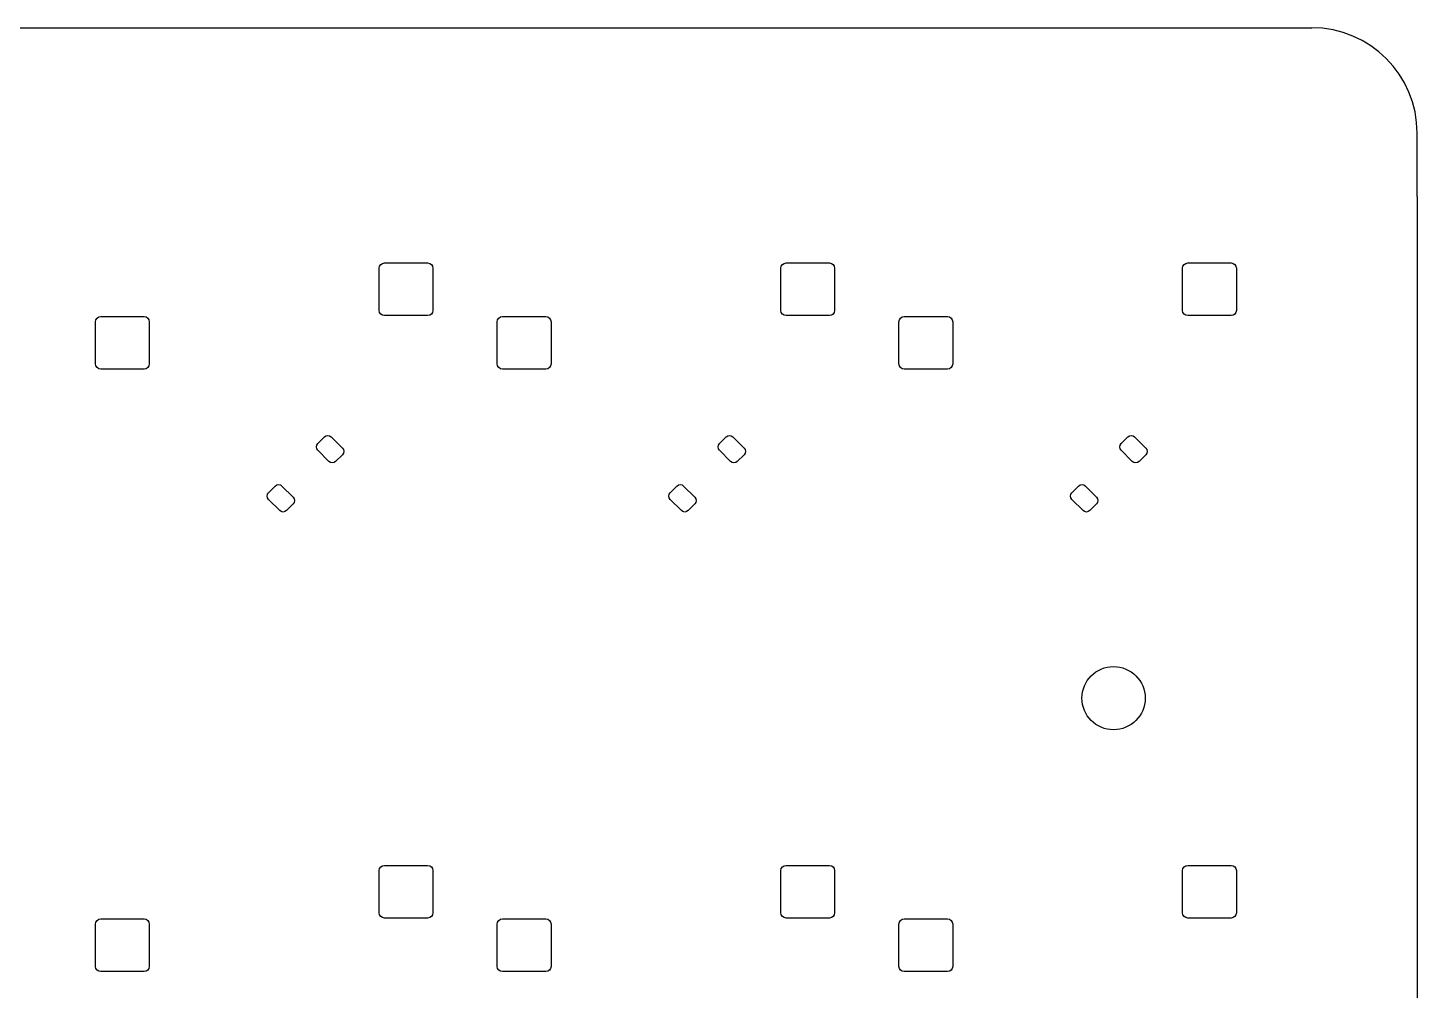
# Model space of a CAD drawing. Extents: x 101 to 518, y -308 to -134.
# Drawn here: x 452.3 to 518.2, y -179.3 to -133.7 of the extents above; entities that cross this region are included whole.
import ezdxf

# ---------------------------------------------------------------- set-up
doc = ezdxf.new("R2010")
doc.units = 0
doc.layers.add('BLACK', color=7, linetype='CONTINUOUS')

msp = doc.modelspace()

# ---------------------------------------------------------------- linework, layer by layer
at = {"layer": 'BLACK', "linetype": 'CONTINUOUS'}
for p, q in [((431.773007, -133.696311), (513.20974, -133.696311)), ((518.20974, -141.696311), (518.20974, -138.696311)), ((518.20974, -141.696311), (518.20974, -265.496311)), ((469.001678, -145.005882), (469.055871, -144.924776)), ((469.055871, -144.924776), (469.136977, -144.870583)), ((469.136977, -144.870583), (469.232648, -144.851553)), ((469.232648, -144.851553), (471.282648, -144.851553)), ((471.282648, -144.851553), (471.378319, -144.870583)), ((471.378319, -144.870583), (471.459425, -144.924776)), ((471.459425, -144.924776), (471.513618, -145.005882)), ((488.051678, -145.005882), (488.105871, -144.924776)), ((488.105871, -144.924776), (488.186977, -144.870583)), ((488.186977, -144.870583), (488.282648, -144.851553)), ((488.282648, -144.851553), (490.332648, -144.851553)), ((490.332648, -144.851553), (490.428319, -144.870583)), ((490.428319, -144.870583), (490.509425, -144.924776)), ((490.509425, -144.924776), (490.563618, -145.005882)), ((507.101678, -145.005882), (507.155871, -144.924776)), ((507.155871, -144.924776), (507.236977, -144.870583)), ((507.236977, -144.870583), (507.332648, -144.851553)), ((507.332648, -144.851553), (509.382648, -144.851553)), ((509.382648, -144.851553), (509.478319, -144.870583)), ((509.478319, -144.870583), (509.559425, -144.924776)), ((509.559425, -144.924776), (509.613618, -145.005882)), ((468.982648, -145.101553), (469.001678, -145.005882)), ((468.982648, -147.101553), (468.982648, -145.101553)), ((471.513618, -145.005882), (471.532648, -145.101553)), ((471.532648, -145.101553), (471.532648, -147.101553)), ((488.032648, -145.101553), (488.051678, -145.005882)), ((488.032648, -147.101553), (488.032648, -145.101553)), ((490.563618, -145.005882), (490.582648, -145.101553)), ((490.582648, -145.101553), (490.582648, -147.101553)), ((507.082648, -145.101553), (507.101678, -145.005882)), ((507.082648, -147.101553), (507.082648, -145.101553)), ((509.613618, -145.005882), (509.632648, -145.101553)), ((509.632648, -145.101553), (509.632648, -147.101553)), ((455.532648, -147.641553), (455.551678, -147.545882)), ((455.551678, -147.545882), (455.605871, -147.464776)), ((455.605871, -147.464776), (455.686977, -147.410583)), ((455.686977, -147.410583), (455.782648, -147.391553)), ((455.782648, -147.391553), (457.832648, -147.391553)), ((457.832648, -147.391553), (457.928319, -147.410583)), ((457.928319, -147.410583), (458.009425, -147.464776)), ((458.009425, -147.464776), (458.063618, -147.545882)), ((458.063618, -147.545882), (458.082648, -147.641553)), ((469.001678, -147.197224), (468.982648, -147.101553)), ((469.055871, -147.27833), (469.001678, -147.197224)), ((469.136977, -147.332523), (469.055871, -147.27833)), ((469.232648, -147.351553), (469.136977, -147.332523)), ((471.282648, -147.351553), (469.232648, -147.351553)), ((471.378319, -147.332523), (471.282648, -147.351553)), ((471.459425, -147.27833), (471.378319, -147.332523)), ((471.513618, -147.197224), (471.459425, -147.27833)), ((471.532648, -147.101553), (471.513618, -147.197224)), ((474.582648, -147.641553), (474.601678, -147.545882)), ((474.601678, -147.545882), (474.655871, -147.464776)), ((474.655871, -147.464776), (474.736977, -147.410583)), ((474.736977, -147.410583), (474.832648, -147.391553)), ((474.832648, -147.391553), (476.882648, -147.391553)), ((476.882648, -147.391553), (476.978319, -147.410583)), ((476.978319, -147.410583), (477.059425, -147.464776)), ((477.059425, -147.464776), (477.113618, -147.545882)), ((477.113618, -147.545882), (477.132648, -147.641553)), ((488.051678, -147.197224), (488.032648, -147.101553)), ((488.105871, -147.27833), (488.051678, -147.197224)), ((488.186977, -147.332523), (488.105871, -147.27833)), ((488.282648, -147.351553), (488.186977, -147.332523)), ((490.332648, -147.351553), (488.282648, -147.351553)), ((490.428319, -147.332523), (490.332648, -147.351553)), ((490.509425, -147.27833), (490.428319, -147.332523)), ((490.563618, -147.197224), (490.509425, -147.27833)), ((490.582648, -147.101553), (490.563618, -147.197224)), ((493.632648, -147.641553), (493.651678, -147.545882)), ((493.651678, -147.545882), (493.705871, -147.464776)), ((493.705871, -147.464776), (493.786977, -147.410583)), ((493.786977, -147.410583), (493.882648, -147.391553)), ((493.882648, -147.391553), (495.932648, -147.391553)), ((495.932648, -147.391553), (496.028319, -147.410583)), ((496.028319, -147.410583), (496.109425, -147.464776)), ((496.109425, -147.464776), (496.163618, -147.545882)), ((496.163618, -147.545882), (496.182648, -147.641553)), ((507.101678, -147.197224), (507.082648, -147.101553)), ((507.155871, -147.27833), (507.101678, -147.197224)), ((507.236977, -147.332523), (507.155871, -147.27833)), ((507.332648, -147.351553), (507.236977, -147.332523)), ((509.382648, -147.351553), (507.332648, -147.351553)), ((509.478319, -147.332523), (509.382648, -147.351553)), ((509.559425, -147.27833), (509.478319, -147.332523)), ((509.613618, -147.197224), (509.559425, -147.27833)), ((509.632648, -147.101553), (509.613618, -147.197224)), ((455.532648, -149.641553), (455.532648, -147.641553)), ((458.082648, -147.641553), (458.082648, -149.641553)), ((474.582648, -149.641553), (474.582648, -147.641553)), ((477.132648, -147.641553), (477.132648, -149.641553)), ((493.632648, -149.641553), (493.632648, -147.641553)), ((496.182648, -147.641553), (496.182648, -149.641553)), ((455.551678, -149.737224), (455.532648, -149.641553)), ((455.605871, -149.81833), (455.551678, -149.737224)), ((455.686977, -149.872523), (455.605871, -149.81833)), ((455.782648, -149.891553), (455.686977, -149.872523)), ((457.832648, -149.891553), (455.782648, -149.891553)), ((457.928319, -149.872523), (457.832648, -149.891553)), ((458.009425, -149.81833), (457.928319, -149.872523)), ((458.063618, -149.737224), (458.009425, -149.81833)), ((458.082648, -149.641553), (458.063618, -149.737224)), ((474.601678, -149.737224), (474.582648, -149.641553)), ((474.655871, -149.81833), (474.601678, -149.737224)), ((474.736977, -149.872523), (474.655871, -149.81833)), ((474.832648, -149.891553), (474.736977, -149.872523)), ((476.882648, -149.891553), (474.832648, -149.891553)), ((476.978319, -149.872523), (476.882648, -149.891553)), ((477.059425, -149.81833), (476.978319, -149.872523)), ((477.113618, -149.737224), (477.059425, -149.81833)), ((477.132648, -149.641553), (477.113618, -149.737224)), ((493.651678, -149.737224), (493.632648, -149.641553)), ((493.705871, -149.81833), (493.651678, -149.737224)), ((493.786977, -149.872523), (493.705871, -149.81833)), ((493.882648, -149.891553), (493.786977, -149.872523)), ((495.932648, -149.891553), (493.882648, -149.891553)), ((496.028319, -149.872523), (495.932648, -149.891553)), ((496.109425, -149.81833), (496.028319, -149.872523)), ((496.163618, -149.737224), (496.109425, -149.81833)), ((496.182648, -149.641553), (496.163618, -149.737224)), ((466.003679, -153.576821), (466.020806, -153.490717)), ((466.020806, -153.490717), (466.06958, -153.417722)), ((466.06958, -153.417722), (466.387778, -153.099524)), ((466.387778, -153.099524), (466.460773, -153.05075)), ((466.460773, -153.05075), (466.546877, -153.033623)), ((466.546877, -153.033623), (466.632981, -153.05075)), ((466.632981, -153.05075), (466.705976, -153.099524)), ((466.705976, -153.099524), (467.236306, -153.629854)), ((485.053679, -153.576821), (485.070806, -153.490717)), ((485.070806, -153.490717), (485.11958, -153.417722)), ((485.11958, -153.417722), (485.437778, -153.099524)), ((485.437778, -153.099524), (485.510773, -153.05075)), ((485.510773, -153.05075), (485.596877, -153.033623)), ((485.596877, -153.033623), (485.682981, -153.05075)), ((485.682981, -153.05075), (485.755976, -153.099524)), ((485.755976, -153.099524), (486.286306, -153.629854)), ((504.103679, -153.576821), (504.120806, -153.490717)), ((504.120806, -153.490717), (504.16958, -153.417722)), ((504.16958, -153.417722), (504.487778, -153.099524)), ((504.487778, -153.099524), (504.560773, -153.05075)), ((504.560773, -153.05075), (504.646877, -153.033623)), ((504.646877, -153.033623), (504.732981, -153.05075)), ((504.732981, -153.05075), (504.805976, -153.099524)), ((504.805976, -153.099524), (505.336306, -153.629854)), ((466.020806, -153.662925), (466.003679, -153.576821)), ((466.06958, -153.73592), (466.020806, -153.662925)), ((466.59991, -154.26625), (466.06958, -153.73592)), ((467.236306, -153.948052), (466.918108, -154.26625)), ((467.236306, -153.629854), (467.28508, -153.702849)), ((467.28508, -153.875057), (467.236306, -153.948052)), ((467.28508, -153.702849), (467.302207, -153.788953)), ((467.302207, -153.788953), (467.28508, -153.875057)), ((485.070806, -153.662925), (485.053679, -153.576821)), ((485.11958, -153.73592), (485.070806, -153.662925)), ((485.64991, -154.26625), (485.11958, -153.73592)), ((486.286306, -153.948052), (485.968108, -154.26625)), ((486.286306, -153.629854), (486.33508, -153.702849)), ((486.33508, -153.875057), (486.286306, -153.948052)), ((486.33508, -153.702849), (486.352207, -153.788953)), ((486.352207, -153.788953), (486.33508, -153.875057)), ((504.120806, -153.662925), (504.103679, -153.576821)), ((504.16958, -153.73592), (504.120806, -153.662925)), ((504.69991, -154.26625), (504.16958, -153.73592)), ((505.336306, -153.948052), (505.018108, -154.26625)), ((505.336306, -153.629854), (505.38508, -153.702849)), ((505.38508, -153.875057), (505.336306, -153.948052)), ((505.38508, -153.702849), (505.402207, -153.788953)), ((505.402207, -153.788953), (505.38508, -153.875057)), ((466.672905, -154.315024), (466.59991, -154.26625)), ((466.759009, -154.332151), (466.672905, -154.315024)), ((466.845113, -154.315024), (466.759009, -154.332151)), ((466.918108, -154.26625), (466.845113, -154.315024)), ((485.722905, -154.315024), (485.64991, -154.26625)), ((485.809009, -154.332151), (485.722905, -154.315024)), ((485.895113, -154.315024), (485.809009, -154.332151)), ((485.968108, -154.26625), (485.895113, -154.315024)), ((504.772905, -154.315024), (504.69991, -154.26625)), ((504.859009, -154.332151), (504.772905, -154.315024)), ((504.945113, -154.315024), (504.859009, -154.332151)), ((505.018108, -154.26625), (504.945113, -154.315024)), ((463.736128, -155.751174), (464.054326, -155.432976)), ((464.054326, -155.432976), (464.127321, -155.384202)), ((464.127321, -155.384202), (464.213425, -155.367075)), ((464.213425, -155.367075), (464.299529, -155.384202)), ((464.299529, -155.384202), (464.372524, -155.432976)), ((464.372524, -155.432976), (464.902854, -155.963306)), ((482.786128, -155.751174), (483.104326, -155.432976)), ((483.104326, -155.432976), (483.177321, -155.384202)), ((483.177321, -155.384202), (483.263425, -155.367075)), ((483.263425, -155.367075), (483.349529, -155.384202)), ((483.349529, -155.384202), (483.422524, -155.432976)), ((483.422524, -155.432976), (483.952854, -155.963306)), ((501.836128, -155.751174), (502.154326, -155.432976)), ((502.154326, -155.432976), (502.227321, -155.384202)), ((502.227321, -155.384202), (502.313425, -155.367075)), ((502.313425, -155.367075), (502.399529, -155.384202)), ((502.399529, -155.384202), (502.472524, -155.432976)), ((502.472524, -155.432976), (503.002854, -155.963306)), ((463.670227, -155.910273), (463.687354, -155.824169)), ((463.687354, -155.996377), (463.670227, -155.910273)), ((463.687354, -155.824169), (463.736128, -155.751174)), ((463.736128, -156.069372), (463.687354, -155.996377)), ((464.266458, -156.599702), (463.736128, -156.069372)), ((464.902854, -155.963306), (464.951628, -156.036301)), ((464.951628, -156.036301), (464.968755, -156.122405)), ((464.968755, -156.122405), (464.951628, -156.208509)), ((482.720227, -155.910273), (482.737354, -155.824169)), ((482.737354, -155.996377), (482.720227, -155.910273)), ((482.737354, -155.824169), (482.786128, -155.751174)), ((482.786128, -156.069372), (482.737354, -155.996377)), ((483.316458, -156.599702), (482.786128, -156.069372)), ((483.952854, -155.963306), (484.001628, -156.036301)), ((484.001628, -156.036301), (484.018755, -156.122405)), ((484.018755, -156.122405), (484.001628, -156.208509)), ((501.770227, -155.910273), (501.787354, -155.824169)), ((501.787354, -155.996377), (501.770227, -155.910273)), ((501.787354, -155.824169), (501.836128, -155.751174)), ((501.836128, -156.069372), (501.787354, -155.996377)), ((502.366458, -156.599702), (501.836128, -156.069372)), ((503.002854, -155.963306), (503.051628, -156.036301)), ((503.051628, -156.036301), (503.068755, -156.122405)), ((503.068755, -156.122405), (503.051628, -156.208509)), ((464.339453, -156.648476), (464.266458, -156.599702)), ((464.425557, -156.665603), (464.339453, -156.648476)), ((464.511661, -156.648476), (464.425557, -156.665603)), ((464.584656, -156.599702), (464.511661, -156.648476)), ((464.902854, -156.281504), (464.584656, -156.599702)), ((464.951628, -156.208509), (464.902854, -156.281504)), ((483.389453, -156.648476), (483.316458, -156.599702)), ((483.475557, -156.665603), (483.389453, -156.648476)), ((483.561661, -156.648476), (483.475557, -156.665603)), ((483.634656, -156.599702), (483.561661, -156.648476)), ((483.952854, -156.281504), (483.634656, -156.599702)), ((484.001628, -156.208509), (483.952854, -156.281504)), ((502.439453, -156.648476), (502.366458, -156.599702)), ((502.525557, -156.665603), (502.439453, -156.648476)), ((502.611661, -156.648476), (502.525557, -156.665603)), ((502.684656, -156.599702), (502.611661, -156.648476)), ((503.002854, -156.281504), (502.684656, -156.599702)), ((503.051628, -156.208509), (503.002854, -156.281504)), ((468.982648, -173.676553), (469.001678, -173.580882)), ((468.982648, -175.676553), (468.982648, -173.676553)), ((469.001678, -173.580882), (469.055871, -173.499776)), ((469.055871, -173.499776), (469.136977, -173.445583)), ((469.136977, -173.445583), (469.232648, -173.426553)), ((469.232648, -173.426553), (471.282648, -173.426553)), ((471.282648, -173.426553), (471.378319, -173.445583)), ((471.378319, -173.445583), (471.459425, -173.499776)), ((471.459425, -173.499776), (471.513618, -173.580882)), ((471.513618, -173.580882), (471.532648, -173.676553)), ((471.532648, -173.676553), (471.532648, -175.676553)), ((488.032648, -173.676553), (488.051678, -173.580882)), ((488.032648, -175.676553), (488.032648, -173.676553)), ((488.051678, -173.580882), (488.105871, -173.499776)), ((488.105871, -173.499776), (488.186977, -173.445583)), ((488.186977, -173.445583), (488.282648, -173.426553)), ((488.282648, -173.426553), (490.332648, -173.426553)), ((490.332648, -173.426553), (490.428319, -173.445583)), ((490.428319, -173.445583), (490.509425, -173.499776)), ((490.509425, -173.499776), (490.563618, -173.580882)), ((490.563618, -173.580882), (490.582648, -173.676553)), ((490.582648, -173.676553), (490.582648, -175.676553)), ((507.082648, -173.676553), (507.101678, -173.580882)), ((507.082648, -175.676553), (507.082648, -173.676553)), ((507.101678, -173.580882), (507.155871, -173.499776)), ((507.155871, -173.499776), (507.236977, -173.445583)), ((507.236977, -173.445583), (507.332648, -173.426553)), ((507.332648, -173.426553), (509.382648, -173.426553)), ((509.382648, -173.426553), (509.478319, -173.445583)), ((509.478319, -173.445583), (509.559425, -173.499776)), ((509.559425, -173.499776), (509.613618, -173.580882)), ((509.613618, -173.580882), (509.632648, -173.676553)), ((509.632648, -173.676553), (509.632648, -175.676553)), ((469.001678, -175.772224), (468.982648, -175.676553)), ((469.055871, -175.85333), (469.001678, -175.772224)), ((469.136977, -175.907523), (469.055871, -175.85333)), ((469.232648, -175.926553), (469.136977, -175.907523)), ((471.378319, -175.907523), (471.282648, -175.926553)), ((471.459425, -175.85333), (471.378319, -175.907523)), ((471.513618, -175.772224), (471.459425, -175.85333)), ((471.532648, -175.676553), (471.513618, -175.772224)), ((488.051678, -175.772224), (488.032648, -175.676553)), ((488.105871, -175.85333), (488.051678, -175.772224)), ((488.186977, -175.907523), (488.105871, -175.85333)), ((488.282648, -175.926553), (488.186977, -175.907523)), ((490.428319, -175.907523), (490.332648, -175.926553)), ((490.509425, -175.85333), (490.428319, -175.907523)), ((490.563618, -175.772224), (490.509425, -175.85333)), ((490.582648, -175.676553), (490.563618, -175.772224)), ((507.101678, -175.772224), (507.082648, -175.676553)), ((507.155871, -175.85333), (507.101678, -175.772224)), ((507.236977, -175.907523), (507.155871, -175.85333)), ((507.332648, -175.926553), (507.236977, -175.907523)), ((509.478319, -175.907523), (509.382648, -175.926553)), ((509.559425, -175.85333), (509.478319, -175.907523)), ((509.613618, -175.772224), (509.559425, -175.85333)), ((509.632648, -175.676553), (509.613618, -175.772224)), ((455.532648, -176.216553), (455.551678, -176.120882)), ((455.532648, -178.216553), (455.532648, -176.216553)), ((455.551678, -176.120882), (455.605871, -176.039776)), ((455.605871, -176.039776), (455.686977, -175.985583)), ((455.686977, -175.985583), (455.782648, -175.966553)), ((455.782648, -175.966553), (457.832648, -175.966553)), ((457.832648, -175.966553), (457.928319, -175.985583)), ((457.928319, -175.985583), (458.009425, -176.039776)), ((458.009425, -176.039776), (458.063618, -176.120882)), ((458.063618, -176.120882), (458.082648, -176.216553)), ((458.082648, -176.216553), (458.082648, -178.216553)), ((471.282648, -175.926553), (469.232648, -175.926553)), ((474.582648, -176.216553), (474.601678, -176.120882)), ((474.582648, -178.216553), (474.582648, -176.216553)), ((474.601678, -176.120882), (474.655871, -176.039776)), ((474.655871, -176.039776), (474.736977, -175.985583)), ((474.736977, -175.985583), (474.832648, -175.966553)), ((474.832648, -175.966553), (476.882648, -175.966553)), ((476.882648, -175.966553), (476.978319, -175.985583)), ((476.978319, -175.985583), (477.059425, -176.039776)), ((477.059425, -176.039776), (477.113618, -176.120882)), ((477.113618, -176.120882), (477.132648, -176.216553)), ((477.132648, -176.216553), (477.132648, -178.216553)), ((490.332648, -175.926553), (488.282648, -175.926553)), ((493.632648, -176.216553), (493.651678, -176.120882)), ((493.632648, -178.216553), (493.632648, -176.216553)), ((493.651678, -176.120882), (493.705871, -176.039776)), ((493.705871, -176.039776), (493.786977, -175.985583)), ((493.786977, -175.985583), (493.882648, -175.966553)), ((493.882648, -175.966553), (495.932648, -175.966553)), ((495.932648, -175.966553), (496.028319, -175.985583)), ((496.028319, -175.985583), (496.109425, -176.039776)), ((496.109425, -176.039776), (496.163618, -176.120882)), ((496.163618, -176.120882), (496.182648, -176.216553)), ((496.182648, -176.216553), (496.182648, -178.216553)), ((509.382648, -175.926553), (507.332648, -175.926553)), ((455.551678, -178.312224), (455.532648, -178.216553)), ((455.605871, -178.39333), (455.551678, -178.312224)), ((455.686977, -178.447523), (455.605871, -178.39333)), ((455.782648, -178.466553), (455.686977, -178.447523)), ((457.832648, -178.466553), (455.782648, -178.466553)), ((457.928319, -178.447523), (457.832648, -178.466553)), ((458.009425, -178.39333), (457.928319, -178.447523)), ((458.063618, -178.312224), (458.009425, -178.39333)), ((458.082648, -178.216553), (458.063618, -178.312224)), ((474.601678, -178.312224), (474.582648, -178.216553)), ((474.655871, -178.39333), (474.601678, -178.312224)), ((474.736977, -178.447523), (474.655871, -178.39333)), ((474.832648, -178.466553), (474.736977, -178.447523)), ((476.882648, -178.466553), (474.832648, -178.466553)), ((476.978319, -178.447523), (476.882648, -178.466553)), ((477.059425, -178.39333), (476.978319, -178.447523)), ((477.113618, -178.312224), (477.059425, -178.39333)), ((477.132648, -178.216553), (477.113618, -178.312224)), ((493.651678, -178.312224), (493.632648, -178.216553)), ((493.705871, -178.39333), (493.651678, -178.312224)), ((493.786977, -178.447523), (493.705871, -178.39333)), ((493.882648, -178.466553), (493.786977, -178.447523)), ((495.932648, -178.466553), (493.882648, -178.466553)), ((496.028319, -178.447523), (495.932648, -178.466553)), ((496.109425, -178.39333), (496.028319, -178.447523)), ((496.163618, -178.312224), (496.109425, -178.39333)), ((496.182648, -178.216553), (496.163618, -178.312224))]:
    msp.add_line(p, q, dxfattribs=at)
at = {"layer": 'BLACK'}
msp.add_circle((503.80974, -165.496311), 1.5, dxfattribs=at)
msp.add_arc((513.2097, -138.6963), 4.999989, -0.00012605, 89.99954163, dxfattribs=at)

doc.saveas('drawing.dxf')
